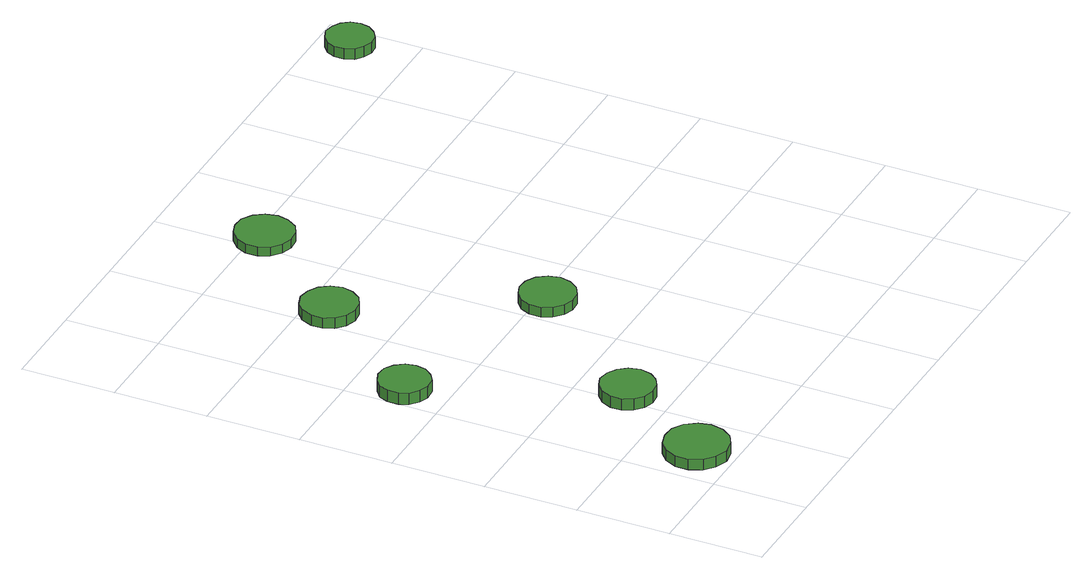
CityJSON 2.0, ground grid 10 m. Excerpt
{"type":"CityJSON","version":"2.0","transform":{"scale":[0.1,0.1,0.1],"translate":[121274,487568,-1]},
"CityObjects":{
"tree1":{"type":"SolitaryVegetationObject","attributes":{"function":"something"},"geometry":[{"type":"MultiSurface","lod":"1","boundaries":[[[0,1,2,3,4,5,6,7,8,9,10,11,12,13,14]],[[15,16,17,18,19,20,21,22,23,24,25,26,27,28,29]],[[0,29,28,1]],[[1,28,27,2]],[[2,27,26,3]],[[3,26,25,4]],[[4,25,24,5]],[[5,24,23,6]],[[6,23,22,7]],[[7,22,21,8]],[[8,21,20,9]],[[9,20,19,10]],[[10,19,18,11]],[[11,18,17,12]],[[12,17,16,13]],[[13,16,15,14]],[[14,15,29,0]]]}]},
"tree2":{"type":"SolitaryVegetationObject","attributes":{"function":"something"},"geometry":[{"type":"MultiSurface","lod":"1","boundaries":[[[30,31,32,33,34,35,36,37,38,39,40,41,42,43,44]],[[45,46,47,48,49,50,51,52,53,54,55,56,57,58,59]],[[30,59,58,31]],[[31,58,57,32]],[[32,57,56,33]],[[33,56,55,34]],[[34,55,54,35]],[[35,54,53,36]],[[36,53,52,37]],[[37,52,51,38]],[[38,51,50,39]],[[39,50,49,40]],[[40,49,48,41]],[[41,48,47,42]],[[42,47,46,43]],[[43,46,45,44]],[[44,45,59,30]]]}]},
"tree3":{"type":"SolitaryVegetationObject","attributes":{"function":"something"},"geometry":[{"type":"MultiSurface","lod":"1","boundaries":[[[60,61,62,63,64,65,66,67,68,69,70,71,72,73,74]],[[75,76,77,78,79,80,81,82,83,84,85,86,87,88,89]],[[60,89,88,61]],[[61,88,87,62]],[[62,87,86,63]],[[63,86,85,64]],[[64,85,84,65]],[[65,84,83,66]],[[66,83,82,67]],[[67,82,81,68]],[[68,81,80,69]],[[69,80,79,70]],[[70,79,78,71]],[[71,78,77,72]],[[72,77,76,73]],[[73,76,75,74]],[[74,75,89,60]]]}]},
"tree4":{"type":"SolitaryVegetationObject","attributes":{"function":"something"},"geometry":[{"type":"MultiSurface","lod":"1","boundaries":[[[90,91,92,93,94,95,96,97,98,99,100,101,102,103,104]],[[105,106,107,108,109,110,111,112,113,114,115,116,117,118,119]],[[90,119,118,91]],[[91,118,117,92]],[[92,117,116,93]],[[93,116,115,94]],[[94,115,114,95]],[[95,114,113,96]],[[96,113,112,97]],[[97,112,111,98]],[[98,111,110,99]],[[99,110,109,100]],[[100,109,108,101]],[[101,108,107,102]],[[102,107,106,103]],[[103,106,105,104]],[[104,105,119,90]]]}]},
"tree5":{"type":"SolitaryVegetationObject","attributes":{"function":"something"},"geometry":[{"type":"MultiSurface","lod":"1","boundaries":[[[120,121,122,123,124,125,126,127,128,129,130,131,132,133,134]],[[135,136,137,138,139,140,141,142,143,144,145,146,147,148,149]],[[120,149,148,121]],[[121,148,147,122]],[[122,147,146,123]],[[123,146,145,124]],[[124,145,144,125]],[[125,144,143,126]],[[126,143,142,127]],[[127,142,141,128]],[[128,141,140,129]],[[129,140,139,130]],[[130,139,138,131]],[[131,138,137,132]],[[132,137,136,133]],[[133,136,135,134]],[[134,135,149,120]]]}]},
"tree6":{"type":"SolitaryVegetationObject","attributes":{"function":"something"},"geometry":[{"type":"MultiSurface","lod":"1","boundaries":[[[150,151,152,153,154,155,156,157,158,159,160,161,162,163,164]],[[165,166,167,168,169,170,171,172,173,174,175,176,177,178,179]],[[150,179,178,151]],[[151,178,177,152]],[[152,177,176,153]],[[153,176,175,154]],[[154,175,174,155]],[[155,174,173,156]],[[156,173,172,157]],[[157,172,171,158]],[[158,171,170,159]],[[159,170,169,160]],[[160,169,168,161]],[[161,168,167,162]],[[162,167,166,163]],[[163,166,165,164]],[[164,165,179,150]]]}]},
"tree7":{"type":"SolitaryVegetationObject","attributes":{"function":"something"},"geometry":[{"type":"MultiSurface","lod":"1","boundaries":[[[180,181,182,183,184,185,186,187,188,189,190,191,192,193,194]],[[195,196,197,198,199,200,201,202,203,204,205,206,207,208,209]],[[180,209,208,181]],[[181,208,207,182]],[[182,207,206,183]],[[183,206,205,184]],[[184,205,204,185]],[[185,204,203,186]],[[186,203,202,187]],[[187,202,201,188]],[[188,201,200,189]],[[189,200,199,190]],[[190,199,198,191]],[[191,198,197,192]],[[192,197,196,193]],[[193,196,195,194]],[[194,195,209,180]]]}]}
},
"vertices":[
[80,40,19],[77,53,19],[69,65,19],[57,72,19],[43,73,19],[29,69,19],[19,60,19],[13,47,19],[13,33,19],[19,20,19],[29,11,19],[43,6,19],[57,8,19],[69,15,19],[77,26,19],[77,26,7],[69,15,7],[57,8,7],[43,6,7],[29,11,7],[19,20,7],[13,33,7],[13,47,7],[19,60,7],[29,69,7],[43,73,7],[57,72,7],[69,65,7],[77,53,7],[80,40,7],
[54,347,19],[52,358,19],[45,367,19],[36,373,19],[24,374,19],[14,370,19],[5,363,19],[1,353,19],[1,341,19],[5,331,19],[14,324,19],[24,320,19],[36,321,19],[45,327,19],[52,336,19],[52,336,6],[45,327,6],[36,321,6],[24,320,6],[14,324,6],[5,331,6],[1,341,6],[1,353,6],[5,363,6],[14,370,6],[24,374,6],[36,373,6],[45,367,6],[52,358,6],[54,347,6],
[142,146,19],[139,158,19],[132,167,19],[122,173,19],[110,175,19],[99,171,19],[90,163,19],[85,152,19],[85,140,19],[90,129,19],[99,121,19],[110,118,19],[122,119,19],[132,125,19],[139,134,19],[139,134,6],[132,125,6],[122,119,6],[110,118,6],[99,121,6],[90,129,6],[85,140,6],[85,152,6],[90,163,6],[99,171,6],[110,175,6],[122,173,6],[132,167,6],[139,158,6],[142,146,6],
[154,474,18],[151,486,18],[144,496,18],[133,502,18],[121,504,18],[109,500,18],[100,492,18],[95,480,18],[95,468,18],[100,457,18],[109,449,18],[121,445,18],[133,446,18],[144,452,18],[151,462,18],[151,462,6],[144,452,6],[133,446,6],[121,445,6],[109,449,6],[100,457,6],[95,468,6],[95,480,6],[100,492,6],[109,500,6],[121,504,6],[133,502,6],[144,496,6],[151,486,6],[154,474,6],
[262,290,18],[259,302,18],[252,312,18],[241,318,18],[229,319,18],[218,315,18],[209,307,18],[204,296,18],[204,284,18],[209,273,18],[218,265,18],[229,261,18],[241,262,18],[252,268,18],[259,278,18],[259,278,7],[252,268,7],[241,262,7],[229,261,7],[218,265,7],[209,273,7],[204,284,7],[204,296,7],[209,307,7],[218,315,7],[229,319,7],[241,318,7],[252,312,7],[259,302,7],[262,290,7],
[247,588,17],[244,601,17],[237,611,17],[226,618,17],[213,619,17],[201,615,17],[191,606,17],[186,595,17],[186,582,17],[191,570,17],[201,562,17],[213,558,17],[226,559,17],[237,565,17],[244,576,17],[244,576,7],[237,565,7],[226,559,7],[213,558,7],[201,562,7],[191,570,7],[186,582,7],[186,595,7],[191,606,7],[201,615,7],[213,619,7],[226,618,7],[237,611,7],[244,601,7],[247,588,7],
[597,666,19],[595,676,19],[589,684,19],[580,689,19],[570,691,19],[560,687,19],[552,680,19],[548,671,19],[548,661,19],[552,651,19],[560,645,19],[570,641,19],[580,642,19],[589,648,19],[595,656,19],[595,656,7],[589,648,7],[580,642,7],[570,641,7],[560,645,7],[552,651,7],[548,661,7],[548,671,7],[552,680,7],[560,687,7],[570,691,7],[580,689,7],[589,684,7],[595,676,7],[597,666,7]
]}
